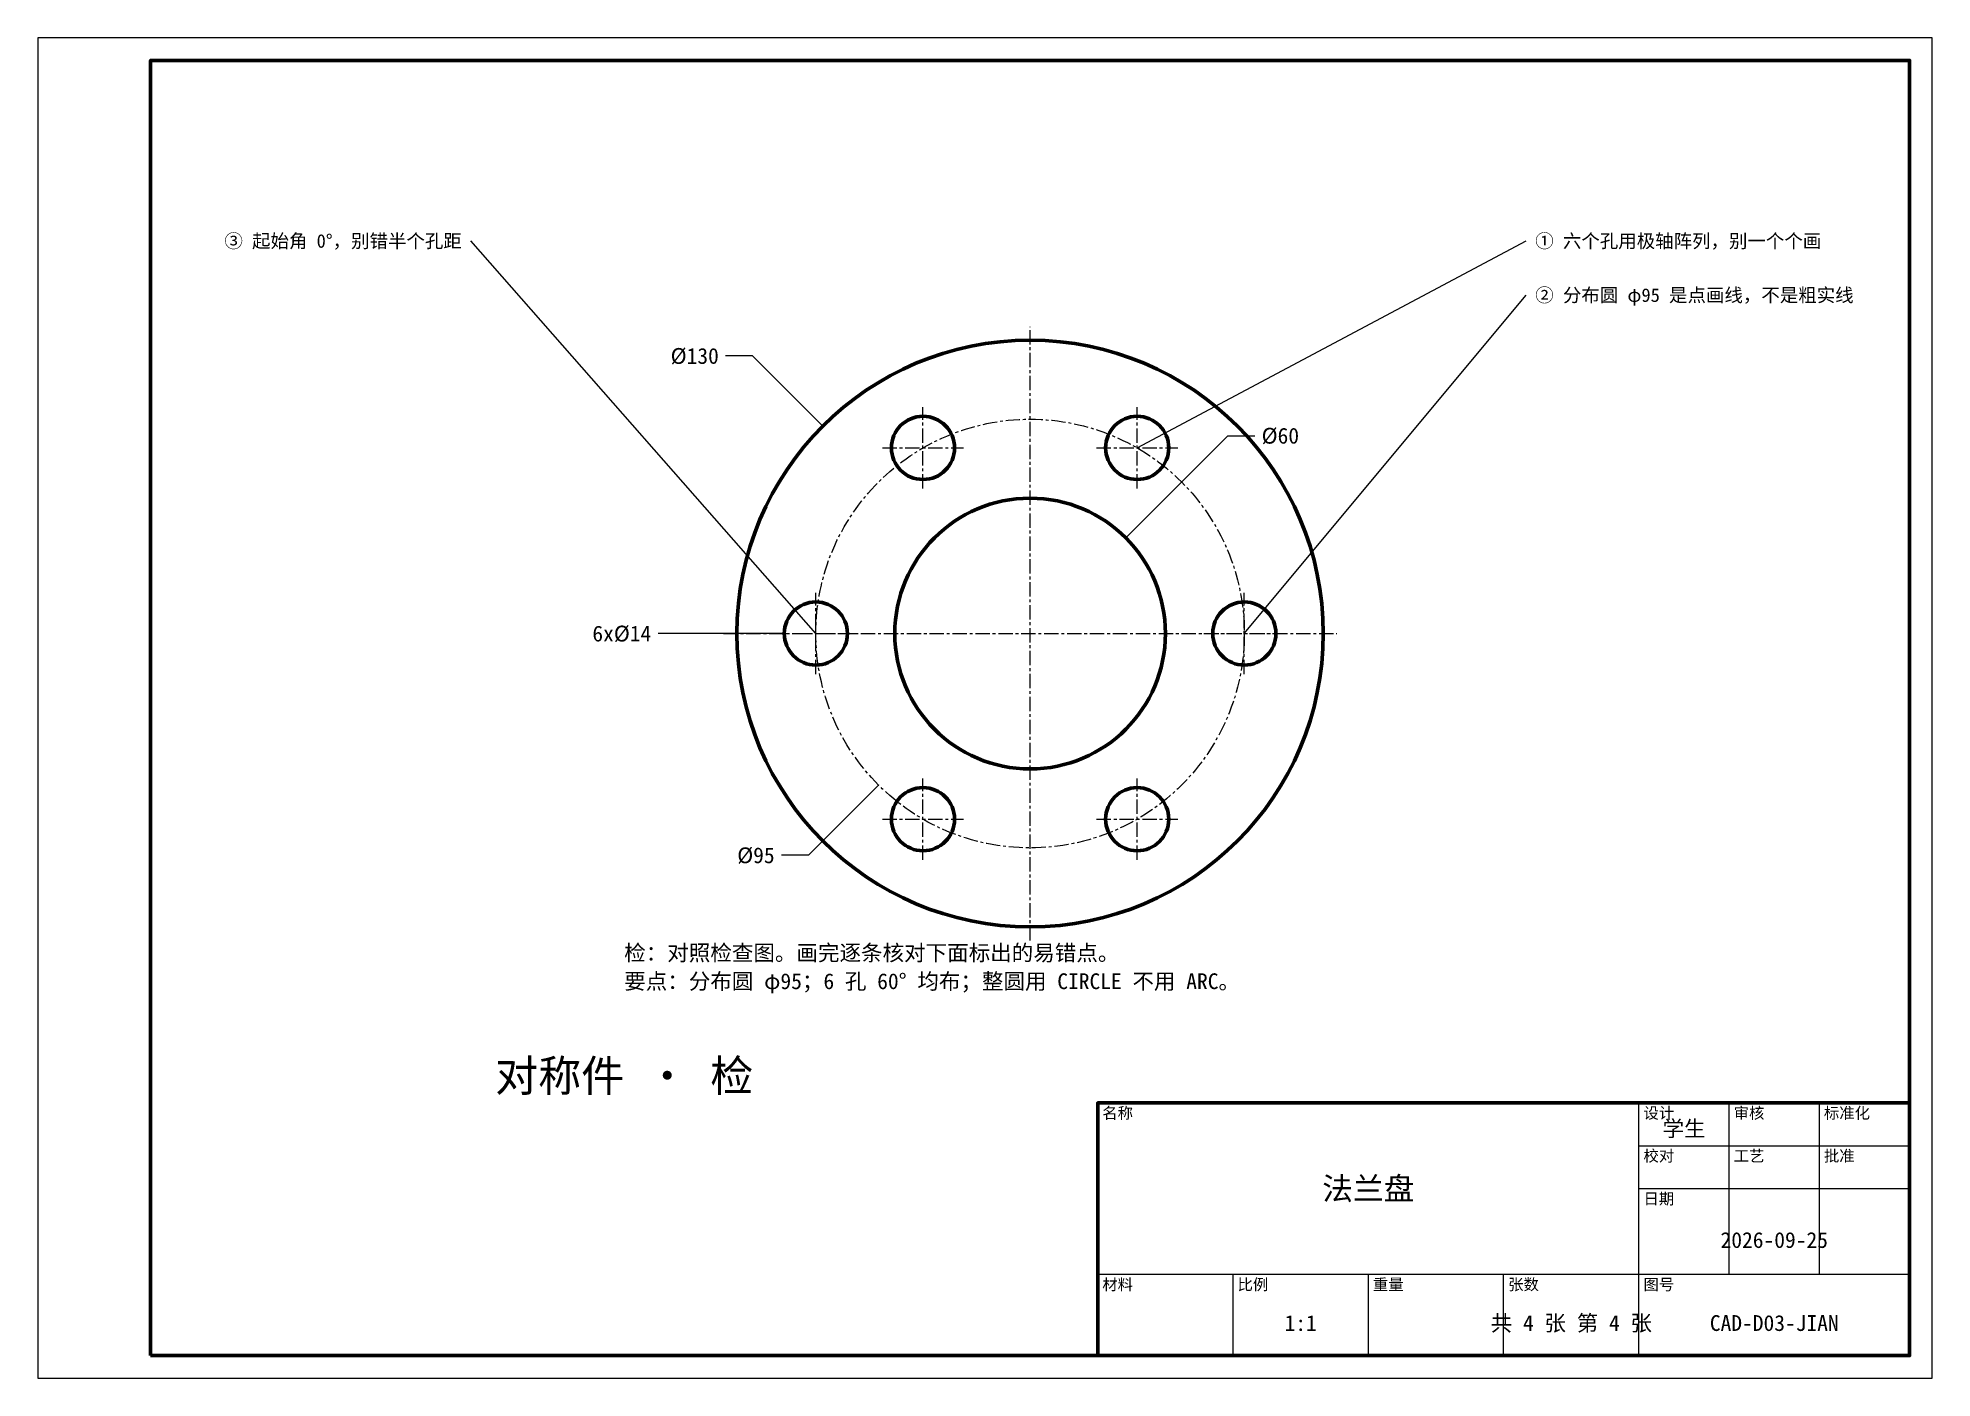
# Model space of a CAD drawing. Header units: millimetres. Extents: x 0 to 420, y 0 to 297.
import ezdxf
from ezdxf.enums import TextEntityAlignment as Align

# ---------------------------------------------------------------- set-up
doc = ezdxf.new("R2010")
doc.units = ezdxf.units.MM
doc.linetypes.add('CENTER', pattern=[5.08, 3.175, -0.635, 0.635, -0.635])
for name, color, linetype, lineweight in [('图框', 7, 'CONTINUOUS', 70), ('尺寸标注', 4, 'CONTINUOUS', 25), ('文字', 7, 'CONTINUOUS', 25), ('粗实线', 7, 'CONTINUOUS', 70), ('细实线', 3, 'CONTINUOUS', 25), ('细点画线', 1, 'CENTER', 25)]:
    doc.layers.add(name, color=color, linetype=linetype, lineweight=lineweight)
doc.styles.add('长仿宋', font='simfang.ttf', dxfattribs={"width": 0.7})

msp = doc.modelspace()

# ---------------------------------------------------------------- linework, layer by layer
at = {"layer": '图框'}
for points in [[(25, 5), (415, 5), (415, 292), (25, 292)], [(235, 5), (415, 5), (415, 61), (235, 61)]]:
    msp.add_lwpolyline(points, close=True, dxfattribs=at)
at = {"layer": '尺寸标注'}
for p, q in [((158.48, 226.52), (152.48, 226.52)), ((174.04, 210.96), (158.48, 226.52)), ((241.21, 186.21), (263.84, 208.84)), ((263.84, 208.84), (269.84, 208.84)), ((143.5, 165), (137.5, 165)), ((165.5, 165), (143.5, 165)), ((186.41, 131.41), (170.86, 115.86)), ((170.86, 115.86), (164.86, 115.86))]:
    msp.add_line(p, q, dxfattribs=at)
at = {"layer": '粗实线'}
for centre, radius in [((220, 165), 65), ((196.25, 206.14), 7), ((243.75, 206.14), 7), ((220, 165), 30), ((172.5, 165), 7), ((267.5, 165), 7), ((196.25, 123.86), 7), ((243.75, 123.86), 7)]:
    msp.add_circle(centre, radius, dxfattribs=at)
at = {"layer": '细实线'}
for p, q in [((172.5, 165), (96, 252)), ((243.75, 206.14), (330, 252)), ((267.5, 165), (330, 240)), ((355, 5), (355, 61)), ((375, 23), (375, 61)), ((395, 23), (395, 61)), ((355, 51.5), (415, 51.5)), ((355, 42), (415, 42)), ((235, 23), (415, 23)), ((265, 5), (265, 23)), ((295, 5), (295, 23)), ((325, 5), (325, 23))]:
    msp.add_line(p, q, dxfattribs=at)
msp.add_lwpolyline([(0, 0), (420, 0), (420, 297), (0, 297)], close=True, dxfattribs=at)
at = {"layer": '细点画线'}
for p, q in [((220, 97), (220, 233)), ((196.25, 197.14), (196.25, 215.14)), ((243.75, 197.14), (243.75, 215.14)), ((187.25, 206.14), (205.25, 206.14)), ((234.75, 206.14), (252.75, 206.14)), ((172.5, 156), (172.5, 174)), ((267.5, 156), (267.5, 174)), ((152, 165), (288, 165)), ((163.5, 165), (181.5, 165)), ((258.5, 165), (276.5, 165)), ((196.25, 114.86), (196.25, 132.86)), ((243.75, 114.86), (243.75, 132.86)), ((187.25, 123.86), (205.25, 123.86)), ((234.75, 123.86), (252.75, 123.86))]:
    msp.add_line(p, q, dxfattribs=at)
msp.add_circle((220, 165), 47.5, dxfattribs=at)

# ---------------------------------------------------------------- texts
at = {"layer": '尺寸标注', "style": '长仿宋'}
for s, p in [('%%c130', (150.98, 226.52)), ('6x%%c14', (136, 165)), ('%%c95', (163.36, 115.86))]:
    msp.add_text(s, height=3.5, dxfattribs=at).set_placement(p, align=Align.MIDDLE_RIGHT)
msp.add_text('%%c60', height=3.5, dxfattribs=at).set_placement((271.34, 208.84), align=Align.MIDDLE_LEFT)
at = {"layer": '文字', "style": '长仿宋'}
msp.add_text('③ 起始角 0°，别错半个孔距', height=3, dxfattribs=at).set_placement((94, 252), align=Align.MIDDLE_RIGHT)
for s, p in [('① 六个孔用极轴阵列，别一个个画', (332, 252)), ('② 分布圆 φ95 是点画线，不是粗实线', (332, 240))]:
    msp.add_text(s, height=3, dxfattribs=at).set_placement(p, align=Align.MIDDLE_LEFT)
for s, height, p in [('检：对照检查图。画完逐条核对下面标出的易错点。', 3.5, (130, 96)), ('要点：分布圆 φ95；6 孔 60° 均布；整圆用 CIRCLE 不用 ARC。', 3.5, (130, 89.7)), ('名称', 2.5, (236, 60)), ('设计', 2.5, (356, 60)), ('审核', 2.5, (376, 60)), ('标准化', 2.5, (396, 60)), ('校对', 2.5, (356, 50.5)), ('工艺', 2.5, (376, 50.5)), ('批准', 2.5, (396, 50.5)), ('日期', 2.5, (356, 41)), ('材料', 2.5, (236, 22)), ('比例', 2.5, (266, 22)), ('重量', 2.5, (296, 22)), ('张数', 2.5, (326, 22)), ('图号', 2.5, (356, 22))]:
    msp.add_text(s, height=height, dxfattribs=at).set_placement(p, align=Align.TOP_LEFT)
for s, height, p in [('对称件 · 检', 7, (130, 67)), ('学生', 3.5, (365, 55.3)), ('法兰盘', 5, (295, 42)), ('2026-09-25', 3.5, (385, 30.6)), ('1:1', 3.5, (280, 12.2)), ('共 4 张 第 4 张', 3.5, (340, 12.2)), ('CAD-D03-JIAN', 3.5, (385, 12.2))]:
    msp.add_text(s, height=height, dxfattribs=at).set_placement(p, align=Align.MIDDLE_CENTER)

doc.saveas('drawing.dxf')
